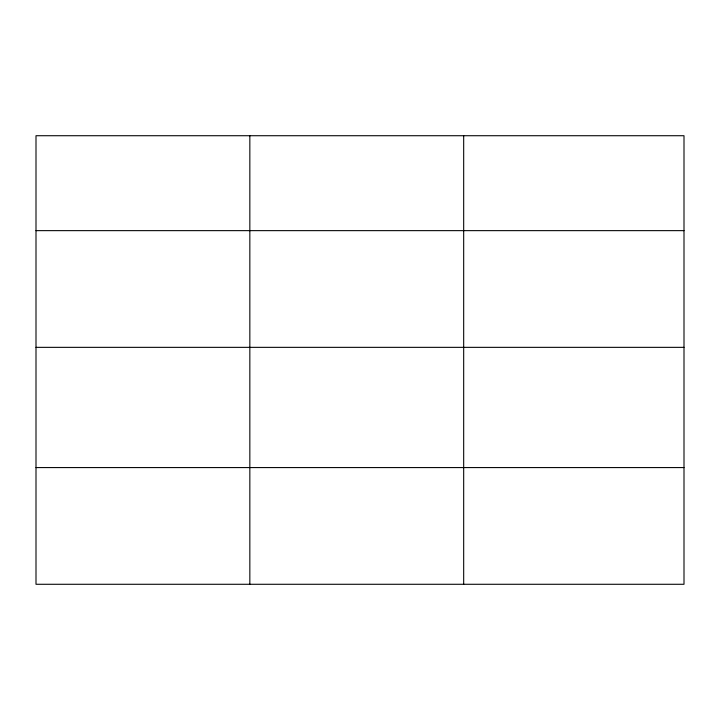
<?xml version="1.0" encoding="UTF-8"?>
<svg xmlns="http://www.w3.org/2000/svg" width="720" height="720" viewBox="0 0 720 720"><rect width="100%" height="100%" fill="white"/><g stroke="black" fill="none" stroke-linecap="round" stroke-linejoin="round"><path stroke-width="1.08" d="M684 347.346L684 135.72L36 135.72L36 584.28L684 584.28L684 347.346L36 347.346M36 230.643L684 230.643M36 467.577L684 467.577M463.68 135.72L463.68 584.28M249.84 135.72L249.84 584.28"/></g></svg>
